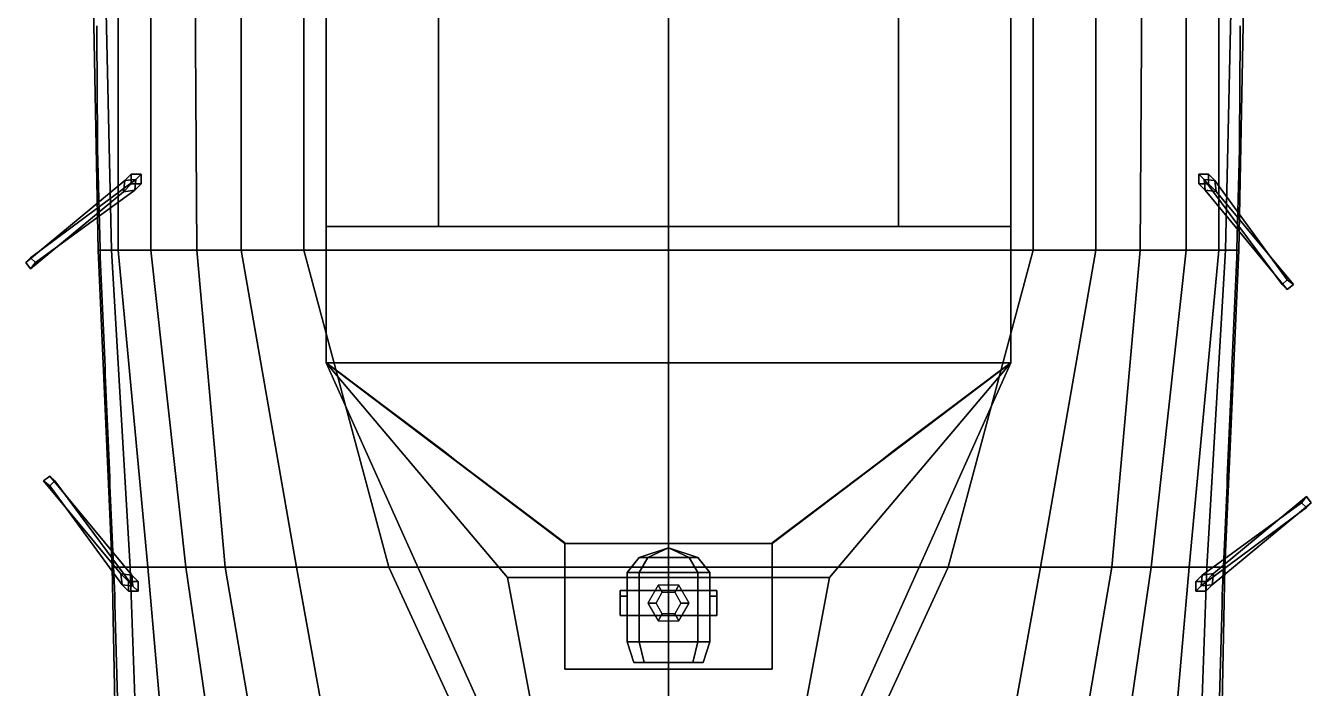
# Model space of a CAD drawing. Extents: x -9.3 to 9.3, y -48 to 46.6.
# Drawn here: x -9.31 to 9.31, y -15.31 to -5.72 of the extents above; entities that cross this region are included whole.
import ezdxf

# ---------------------------------------------------------------- set-up
doc = ezdxf.new("R2010")
doc.units = 0
doc.layers.get('0').update_dxf_attribs({"linetype": 'CONTINUOUS'})
doc.layers.add('RAILINGS', color=6, linetype='CONTINUOUS')
doc.layers.add('SUPERSTRUCTURE', color=3, linetype='CONTINUOUS')

msp = doc.modelspace()

# ---------------------------------------------------------------- linework, layer by layer
for points in [[(0, -31.99, 13.42), (0, -31.94, 13.38), (0, -3.11, 35.16), (0, -3.11, 35.21)], [(0, -3.11, 35.21), (0, -3.11, 35.16), (0, -31.94, 13.38), (0, -31.99, 13.42)], [(0, -3.11, 35.21), (0, -4.378, 34.253), (0, -32.45, 14.18), (0, -32.49, 14.24)], [(0, -32.49, 14.24), (0, -32.45, 14.18), (0, -4.378, 34.253), (0, -3.11, 35.21)], [(-8.35, -4.45, 3.34), (-8.17, -4.45, 0.05), (-8.07, -8.97, 0.05), (-8.26, -8.97, 3.34)], [(8.35, -4.45, 3.34), (-8.35, -4.45, 3.34), (-8.26, -8.97, 3.34), (8.26, -8.97, 3.34)], [(-8.17, -4.45, 0.05), (-7.97, -4.45, -1.85), (-7.97, -8.97, -1.85), (-8.07, -8.97, 0.05)], [(-7.97, -4.45, -1.85), (-7.5, -4.45, -3.41), (-7.5, -8.97, -2.88), (-7.97, -8.97, -1.85)], [(-7.5, -4.45, -3.41), (-6.86, -4.45, -3.97), (-6.83, -8.97, -3.58), (-7.5, -8.97, -2.88)], [(-6.86, -4.45, -3.97), (-6.19, -4.45, -4.29), (-6.19, -8.97, -4.07), (-6.83, -8.97, -3.58)], [(-6.19, -4.45, -4.29), (-5.28, -4.45, -4.44), (-5.28, -8.97, -4.44), (-6.19, -8.97, -4.07)], [(0, -8.97, -4.44), (-5.28, -8.97, -4.44), (-5.28, -4.45, -4.44), (0, -4.45, -4.44)], [(0, -4.45, -4.44), (5.28, -4.45, -4.44), (5.28, -8.97, -4.44), (0, -8.97, -4.44)], [(6.19, -8.97, -4.07), (5.28, -8.97, -4.44), (5.28, -4.45, -4.44), (6.19, -4.45, -4.29)], [(6.83, -8.97, -3.58), (6.19, -8.97, -4.07), (6.19, -4.45, -4.29), (6.86, -4.45, -3.97)], [(7.5, -8.97, -2.88), (6.83, -8.97, -3.58), (6.86, -4.45, -3.97), (7.5, -4.45, -3.41)], [(7.97, -8.97, -1.85), (7.5, -8.97, -2.88), (7.5, -4.45, -3.41), (7.97, -4.45, -1.85)], [(8.07, -8.97, 0.05), (7.97, -8.97, -1.85), (7.97, -4.45, -1.85), (8.17, -4.45, 0.05)], [(8.26, -8.97, 3.34), (8.07, -8.97, 0.05), (8.17, -4.45, 0.05), (8.35, -4.45, 3.34)], [(-7.718, -7.948, 7.48), (-7.873, -7.962, 7.41), (-9.311, -9.151, 8.25), (-9.241, -9.081, 8.32)], [(-7.873, -7.962, 7.41), (-7.895, -8.125, 7.33), (-9.241, -9.241, 8.18), (-9.311, -9.151, 8.25)], [(-7.732, -8.103, 7.41), (-7.718, -7.948, 7.48), (-9.241, -9.081, 8.32), (-9.171, -9.151, 8.25)], [(-7.781, -7.87, 7.14), (-7.781, -8.011, 7.05), (-7.895, -8.125, 7.33), (-7.873, -7.962, 7.41)], [(-7.64, -7.87, 7.22), (-7.781, -7.87, 7.14), (-7.873, -7.962, 7.41), (-7.718, -7.948, 7.48)], [(-7.64, -7.87, 3.21), (-7.781, -7.87, 3.21), (-7.781, -7.87, 7.14), (-7.64, -7.87, 7.22)], [(-7.781, -7.87, 3.21), (-7.781, -8.011, 3.21), (-7.781, -8.011, 7.05), (-7.781, -7.87, 7.14)], [(-7.64, -8.011, 7.14), (-7.64, -7.87, 7.22), (-7.718, -7.948, 7.48), (-7.732, -8.103, 7.41)], [(-7.64, -8.011, 3.21), (-7.64, -7.87, 3.21), (-7.64, -7.87, 7.22), (-7.64, -8.011, 7.14)], [(7.68, -7.869, 3.21), (7.68, -8.01, 3.21), (7.68, -8.01, 7.14), (7.68, -7.869, 7.22)], [(7.821, -7.869, 3.21), (7.68, -7.869, 3.21), (7.68, -7.869, 7.22), (7.821, -7.869, 7.14)], [(7.821, -7.869, 7.14), (7.68, -7.869, 7.22), (7.758, -7.946, 7.48), (7.913, -7.961, 7.41)], [(7.68, -7.869, 7.22), (7.68, -8.01, 7.14), (7.772, -8.102, 7.41), (7.758, -7.946, 7.48)], [(7.913, -7.961, 7.41), (7.758, -7.946, 7.48), (8.891, -9.469, 8.32), (8.961, -9.399, 8.25)], [(7.758, -7.946, 7.48), (7.772, -8.102, 7.41), (8.961, -9.539, 8.25), (8.891, -9.469, 8.32)], [(7.821, -8.01, 3.21), (7.821, -7.869, 3.21), (7.821, -7.869, 7.14), (7.821, -8.01, 7.05)], [(7.821, -8.01, 7.05), (7.821, -7.869, 7.14), (7.913, -7.961, 7.41), (7.935, -8.123, 7.33)], [(7.935, -8.123, 7.33), (7.913, -7.961, 7.41), (8.961, -9.399, 8.25), (9.051, -9.469, 8.18)], [(-7.895, -8.125, 7.33), (-7.732, -8.103, 7.41), (-9.171, -9.151, 8.25), (-9.241, -9.241, 8.18)], [(-7.781, -8.011, 7.05), (-7.64, -8.011, 7.14), (-7.732, -8.103, 7.41), (-7.895, -8.125, 7.33)], [(-7.781, -8.011, 3.21), (-7.64, -8.011, 3.21), (-7.64, -8.011, 7.14), (-7.781, -8.011, 7.05)], [(7.68, -8.01, 3.21), (7.821, -8.01, 3.21), (7.821, -8.01, 7.05), (7.68, -8.01, 7.14)], [(7.68, -8.01, 7.14), (7.821, -8.01, 7.05), (7.935, -8.123, 7.33), (7.772, -8.102, 7.41)], [(7.772, -8.102, 7.41), (7.935, -8.123, 7.33), (9.051, -9.469, 8.18), (8.961, -9.539, 8.25)], [(-9.171, -9.151, 8.25), (-9.241, -9.081, 8.32), (-9.311, -9.151, 8.25), (-9.241, -9.241, 8.18)], [(-8.26, -8.97, 3.34), (-8.07, -8.97, 0.05), (-7.8, -13.56, 0.05), (-8.06, -13.56, 3.21)], [(8.26, -8.97, 3.34), (-8.26, -8.97, 3.34), (-8.06, -13.56, 3.21), (8.06, -13.56, 3.21)], [(-8.07, -8.97, 0.05), (-7.97, -8.97, -1.85), (-7.54, -13.56, -1.85), (-7.8, -13.56, 0.05)], [(-7.97, -8.97, -1.85), (-7.5, -8.97, -2.88), (-6.99, -13.56, -2.88), (-7.54, -13.56, -1.85)], [(-7.5, -8.97, -2.88), (-6.83, -8.97, -3.58), (-6.42, -13.56, -3.41), (-6.99, -13.56, -2.88)], [(-6.83, -8.97, -3.58), (-6.19, -8.97, -4.07), (-5.39, -13.56, -3.97), (-6.42, -13.56, -3.41)], [(-6.19, -8.97, -4.07), (-5.28, -8.97, -4.44), (-4.05, -13.56, -4.44), (-5.39, -13.56, -3.97)], [(0, -13.56, -4.44), (-4.05, -13.56, -4.44), (-5.28, -8.97, -4.44), (0, -8.97, -4.44)], [(0, -8.97, -4.44), (5.28, -8.97, -4.44), (4.05, -13.56, -4.44), (0, -13.56, -4.44)], [(5.39, -13.56, -3.97), (4.05, -13.56, -4.44), (5.28, -8.97, -4.44), (6.19, -8.97, -4.07)], [(6.42, -13.56, -3.41), (5.39, -13.56, -3.97), (6.19, -8.97, -4.07), (6.83, -8.97, -3.58)], [(6.99, -13.56, -2.88), (6.42, -13.56, -3.41), (6.83, -8.97, -3.58), (7.5, -8.97, -2.88)], [(7.54, -13.56, -1.85), (6.99, -13.56, -2.88), (7.5, -8.97, -2.88), (7.97, -8.97, -1.85)], [(7.8, -13.56, 0.05), (7.54, -13.56, -1.85), (7.97, -8.97, -1.85), (8.07, -8.97, 0.05)], [(8.06, -13.56, 3.21), (7.8, -13.56, 0.05), (8.07, -8.97, 0.05), (8.26, -8.97, 3.34)], [(8.961, -9.399, 8.25), (8.891, -9.469, 8.32), (8.961, -9.539, 8.25), (9.051, -9.469, 8.18)], [(-7.772, -13.678, 7.41), (-7.935, -13.657, 7.33), (-9.051, -12.311, 8.18), (-8.961, -12.241, 8.25)], [(-8.961, -12.381, 8.25), (-8.891, -12.311, 8.32), (-8.961, -12.241, 8.25), (-9.051, -12.311, 8.18)], [(-7.758, -13.834, 7.48), (-7.772, -13.678, 7.41), (-8.961, -12.241, 8.25), (-8.891, -12.311, 8.32)], [(-7.935, -13.657, 7.33), (-7.913, -13.819, 7.41), (-8.961, -12.381, 8.25), (-9.051, -12.311, 8.18)], [(-7.913, -13.819, 7.41), (-7.758, -13.834, 7.48), (-8.891, -12.311, 8.32), (-8.961, -12.381, 8.25)], [(7.718, -13.832, 7.48), (7.873, -13.818, 7.41), (9.311, -12.629, 8.25), (9.241, -12.699, 8.32)], [(7.732, -13.677, 7.41), (7.718, -13.832, 7.48), (9.241, -12.699, 8.32), (9.171, -12.629, 8.25)], [(7.895, -13.655, 7.33), (7.732, -13.677, 7.41), (9.171, -12.629, 8.25), (9.241, -12.539, 8.18)], [(7.873, -13.818, 7.41), (7.895, -13.655, 7.33), (9.241, -12.539, 8.18), (9.311, -12.629, 8.25)], [(9.171, -12.629, 8.25), (9.241, -12.699, 8.32), (9.311, -12.629, 8.25), (9.241, -12.539, 8.18)], [(0, -13.28, 10.36), (-0.3, -13.42, 10.06), (-0.424, -13.42, 10.36), (0, -13.28, 10.36)], [(0, -13.28, 10.36), (-0.424, -13.42, 10.36), (-0.3, -13.42, 10.66), (0, -13.28, 10.36)], [(0, -13.28, 10.36), (0, -13.42, 9.936), (-0.3, -13.42, 10.06), (0, -13.28, 10.36)], [(0, -13.28, 10.36), (-0.3, -13.42, 10.66), (0, -13.42, 10.784), (0, -13.28, 10.36)], [(0, -13.28, 10.36), (0.424, -13.42, 10.36), (0.3, -13.42, 10.06), (0, -13.28, 10.36)], [(0, -13.28, 10.36), (0.3, -13.42, 10.06), (0, -13.42, 9.936), (0, -13.28, 10.36)], [(0, -13.28, 10.36), (0, -13.42, 10.784), (0.3, -13.42, 10.66), (0, -13.28, 10.36)], [(0, -13.28, 10.36), (0.3, -13.42, 10.66), (0.424, -13.42, 10.36), (0, -13.28, 10.36)], [(-8.06, -13.56, 3.21), (-7.8, -13.56, 0.05), (-7.64, -18.02, 0.05), (-7.97, -18.02, 3.21)], [(8.06, -13.56, 3.21), (-8.06, -13.56, 3.21), (-7.97, -18.02, 3.21), (7.97, -18.02, 3.21)], [(-7.8, -13.56, 0.05), (-7.54, -13.56, -1.85), (-7.15, -18.02, -1.85), (-7.64, -18.02, 0.05)], [(-7.54, -13.56, -1.85), (-6.99, -13.56, -2.88), (-6.34, -18.02, -2.88), (-7.15, -18.02, -1.85)], [(-6.99, -13.56, -2.88), (-6.42, -13.56, -3.41), (-5.66, -18.02, -3.41), (-6.34, -18.02, -2.88)], [(-6.42, -13.56, -3.41), (-5.39, -13.56, -3.97), (-4.58, -18.02, -3.97), (-5.66, -18.02, -3.41)], [(-5.39, -13.56, -3.97), (-4.05, -13.56, -4.44), (-2, -18.02, -4.44), (-4.58, -18.02, -3.97)], [(0, -18.02, -4.44), (-2, -18.02, -4.44), (-4.05, -13.56, -4.44), (0, -13.56, -4.44)], [(-0.3, -13.42, 10.06), (-0.424, -13.64, 9.936), (-0.6, -13.64, 10.36), (-0.424, -13.42, 10.36)], [(-0.424, -13.42, 10.36), (-0.6, -13.64, 10.36), (-0.424, -13.64, 10.784), (-0.3, -13.42, 10.66)], [(0, -13.42, 9.936), (0, -13.64, 9.76), (-0.424, -13.64, 9.936), (-0.3, -13.42, 10.06)], [(-0.3, -13.42, 10.66), (-0.424, -13.64, 10.784), (0, -13.64, 10.96), (0, -13.42, 10.784)], [(0.3, -13.42, 10.06), (0.424, -13.64, 9.936), (0, -13.64, 9.76), (0, -13.42, 9.936)], [(0, -13.42, 10.784), (0, -13.64, 10.96), (0.424, -13.64, 10.784), (0.3, -13.42, 10.66)], [(0, -13.56, -4.44), (4.05, -13.56, -4.44), (2, -18.02, -4.44), (0, -18.02, -4.44)], [(0.424, -13.42, 10.36), (0.6, -13.64, 10.36), (0.424, -13.64, 9.936), (0.3, -13.42, 10.06)], [(0.3, -13.42, 10.66), (0.424, -13.64, 10.784), (0.6, -13.64, 10.36), (0.424, -13.42, 10.36)], [(4.58, -18.02, -3.97), (2, -18.02, -4.44), (4.05, -13.56, -4.44), (5.39, -13.56, -3.97)], [(5.66, -18.02, -3.41), (4.58, -18.02, -3.97), (5.39, -13.56, -3.97), (6.42, -13.56, -3.41)], [(6.34, -18.02, -2.88), (5.66, -18.02, -3.41), (6.42, -13.56, -3.41), (6.99, -13.56, -2.88)], [(7.15, -18.02, -1.85), (6.34, -18.02, -2.88), (6.99, -13.56, -2.88), (7.54, -13.56, -1.85)], [(7.64, -18.02, 0.05), (7.15, -18.02, -1.85), (7.54, -13.56, -1.85), (7.8, -13.56, 0.05)], [(7.97, -18.02, 3.21), (7.64, -18.02, 0.05), (7.8, -13.56, 0.05), (8.06, -13.56, 3.21)], [(-7.68, -13.77, 7.14), (-7.821, -13.77, 7.05), (-7.935, -13.657, 7.33), (-7.772, -13.678, 7.41)], [(-7.821, -13.77, 7.05), (-7.821, -13.911, 7.14), (-7.913, -13.819, 7.41), (-7.935, -13.657, 7.33)], [(-7.821, -13.77, 3.21), (-7.821, -13.911, 3.21), (-7.821, -13.911, 7.14), (-7.821, -13.77, 7.05)], [(-7.68, -13.77, 3.21), (-7.821, -13.77, 3.21), (-7.821, -13.77, 7.05), (-7.68, -13.77, 7.14)], [(-7.68, -13.911, 7.22), (-7.68, -13.77, 7.14), (-7.772, -13.678, 7.41), (-7.758, -13.834, 7.48)], [(-7.68, -13.911, 3.21), (-7.68, -13.77, 3.21), (-7.68, -13.77, 7.14), (-7.68, -13.911, 7.22)], [(-0.6, -14.64, 10.36), (-0.424, -14.64, 10.784), (-0.424, -13.64, 10.784), (-0.6, -13.64, 10.36)], [(-0.424, -14.64, 9.936), (-0.6, -14.64, 10.36), (-0.6, -13.64, 10.36), (-0.424, -13.64, 9.936)], [(-0.424, -14.64, 10.784), (0, -14.64, 10.96), (0, -13.64, 10.96), (-0.424, -13.64, 10.784)], [(0, -14.64, 9.76), (-0.424, -14.64, 9.936), (-0.424, -13.64, 9.936), (0, -13.64, 9.76)], [(0, -14.64, 10.96), (0.424, -14.64, 10.784), (0.424, -13.64, 10.784), (0, -13.64, 10.96)], [(0.424, -14.64, 9.936), (0, -14.64, 9.76), (0, -13.64, 9.76), (0.424, -13.64, 9.936)], [(0.424, -14.64, 10.784), (0.6, -14.64, 10.36), (0.6, -13.64, 10.36), (0.424, -13.64, 10.784)], [(0.6, -14.64, 10.36), (0.424, -14.64, 9.936), (0.424, -13.64, 9.936), (0.6, -13.64, 10.36)], [(7.781, -13.769, 7.05), (7.64, -13.769, 7.14), (7.732, -13.677, 7.41), (7.895, -13.655, 7.33)], [(7.64, -13.769, 7.14), (7.64, -13.91, 7.22), (7.718, -13.832, 7.48), (7.732, -13.677, 7.41)], [(7.64, -13.769, 3.21), (7.64, -13.91, 3.21), (7.64, -13.91, 7.22), (7.64, -13.769, 7.14)], [(7.781, -13.769, 3.21), (7.64, -13.769, 3.21), (7.64, -13.769, 7.14), (7.781, -13.769, 7.05)], [(7.781, -13.91, 7.14), (7.781, -13.769, 7.05), (7.895, -13.655, 7.33), (7.873, -13.818, 7.41)], [(7.781, -13.91, 3.21), (7.781, -13.769, 3.21), (7.781, -13.769, 7.05), (7.781, -13.91, 7.14)], [(-7.821, -13.911, 7.14), (-7.68, -13.911, 7.22), (-7.758, -13.834, 7.48), (-7.913, -13.819, 7.41)], [(-7.821, -13.911, 3.21), (-7.68, -13.911, 3.21), (-7.68, -13.911, 7.22), (-7.821, -13.911, 7.14)], [(-0.7, -13.98, 10.42), (-0.7, -13.9, 9.42), (-0.7, -14.26, 9.42), (-0.7, -14.26, 10.42)], [(-0.6, -13.98, 10.42), (-0.6, -13.9, 9.52), (-0.7, -13.9, 9.42), (-0.7, -13.98, 10.42)], [(0.7, -13.9, 9.42), (-0.7, -13.9, 9.42), (-0.6, -13.9, 9.52), (0.6, -13.9, 9.52)], [(-0.7, -14.26, 9.42), (-0.7, -13.9, 9.42), (0.7, -13.9, 9.42), (0.7, -14.26, 9.42)], [(-0.6, -14.26, 9.52), (-0.6, -13.9, 9.52), (-0.6, -13.98, 10.42), (-0.6, -14.26, 10.42)], [(0.6, -13.9, 9.52), (-0.6, -13.9, 9.52), (-0.6, -14.26, 9.52), (0.6, -14.26, 9.52)], [(-0.18, -14.08, 9.42), (-0.09, -13.924, 9.42), (-0.15, -13.82, 8.73), (-0.3, -14.08, 8.73)], [(-0.09, -13.924, 9.42), (0.09, -13.924, 9.42), (0.15, -13.82, 8.73), (-0.15, -13.82, 8.73)], [(0.09, -13.924, 9.42), (0.18, -14.08, 9.42), (0.3, -14.08, 8.73), (0.15, -13.82, 8.73)], [(0.7, -13.98, 10.42), (0.7, -13.9, 9.42), (0.6, -13.9, 9.52), (0.6, -13.98, 10.42)], [(0.6, -13.98, 10.42), (0.6, -13.9, 9.52), (0.6, -14.26, 9.52), (0.6, -14.26, 10.42)], [(0.7, -14.26, 9.42), (0.7, -13.9, 9.42), (0.7, -13.98, 10.42), (0.7, -14.26, 10.42)], [(7.64, -13.91, 7.22), (7.781, -13.91, 7.14), (7.873, -13.818, 7.41), (7.718, -13.832, 7.48)], [(7.64, -13.91, 3.21), (7.781, -13.91, 3.21), (7.781, -13.91, 7.14), (7.64, -13.91, 7.22)], [(-0.6, -14.26, 10.42), (-0.6, -13.98, 10.42), (-0.7, -13.98, 10.42), (-0.7, -14.26, 10.42)], [(-0.09, -14.236, 9.42), (-0.18, -14.08, 9.42), (-0.3, -14.08, 8.73), (-0.15, -14.34, 8.73)], [(0.18, -14.08, 9.42), (0.09, -14.236, 9.42), (0.15, -14.34, 8.73), (0.3, -14.08, 8.73)], [(0.7, -14.26, 10.42), (0.7, -13.98, 10.42), (0.6, -13.98, 10.42), (0.6, -14.26, 10.42)], [(-0.7, -14.26, 10.42), (-0.7, -14.26, 9.42), (-0.6, -14.26, 9.52), (-0.6, -14.26, 10.42)], [(0.6, -14.26, 9.52), (-0.6, -14.26, 9.52), (-0.7, -14.26, 9.42), (0.7, -14.26, 9.42)], [(0.09, -14.236, 9.42), (-0.09, -14.236, 9.42), (-0.15, -14.34, 8.73), (0.15, -14.34, 8.73)], [(0.6, -14.26, 10.42), (0.6, -14.26, 9.52), (0.7, -14.26, 9.42), (0.7, -14.26, 10.42)], [(-0.6, -14.64, 10.36), (-0.424, -14.64, 9.936), (-0.354, -14.94, 10.006), (-0.5, -14.94, 10.36)], [(-0.424, -14.64, 10.784), (-0.6, -14.64, 10.36), (-0.5, -14.94, 10.36), (-0.354, -14.94, 10.714)], [(-0.424, -14.64, 9.936), (0, -14.64, 9.76), (0, -14.94, 9.86), (-0.354, -14.94, 10.006)], [(0, -14.64, 10.96), (-0.424, -14.64, 10.784), (-0.354, -14.94, 10.714), (0, -14.94, 10.86)], [(0, -14.64, 9.76), (0.424, -14.64, 9.936), (0.354, -14.94, 10.006), (0, -14.94, 9.86)], [(0.424, -14.64, 10.784), (0, -14.64, 10.96), (0, -14.94, 10.86), (0.354, -14.94, 10.714)], [(0.424, -14.64, 9.936), (0.6, -14.64, 10.36), (0.5, -14.94, 10.36), (0.354, -14.94, 10.006)], [(0.6, -14.64, 10.36), (0.424, -14.64, 10.784), (0.354, -14.94, 10.714), (0.5, -14.94, 10.36)], [(0.5, -14.94, 10.36), (-0.354, -14.94, 10.714), (-0.5, -14.94, 10.36), (0.354, -14.94, 10.006)], [(0.354, -14.94, 10.006), (-0.5, -14.94, 10.36), (-0.354, -14.94, 10.006), (0, -14.94, 9.86)], [(0.354, -14.94, 10.714), (0, -14.94, 10.86), (-0.354, -14.94, 10.714), (0.5, -14.94, 10.36)]]:
    msp.add_3dface(points)
at = {"layer": 'RAILINGS'}
for points in [[(-3.33, -6.76, 9.05), (-3.33, -6.76, 9.17), (-3.33, -4.79, 9.1), (-3.33, -4.79, 8.98)], [(-3.33, -4.79, 8.98), (-3.33, -4.79, 9.1), (-3.33, -6.76, 9.17), (-3.33, -6.76, 9.05)], [(-3.33, -4.79, 8.5), (-3.33, -4.79, 8.62), (-3.33, -6.76, 8.69), (-3.33, -6.76, 8.57)], [(-3.33, -6.76, 8.57), (-3.33, -6.76, 8.69), (-3.33, -4.79, 8.62), (-3.33, -4.79, 8.5)], [(3.33, -6.76, 8.57), (3.33, -6.76, 8.69), (3.33, -4.79, 8.62), (3.33, -4.79, 8.5)], [(3.33, -4.79, 8.5), (3.33, -4.79, 8.62), (3.33, -6.76, 8.69), (3.33, -6.76, 8.57)], [(3.33, -4.79, 8.98), (3.33, -4.79, 9.1), (3.33, -6.76, 9.17), (3.33, -6.76, 9.05)], [(3.33, -6.76, 9.05), (3.33, -6.76, 9.17), (3.33, -4.79, 9.1), (3.33, -4.79, 8.98)], [(-8.28, -5.84, 4.54), (-8.28, -5.72, 4.54), (-8.28, -5.72, 3.34), (-8.28, -5.84, 3.34)], [(-8.28, -5.84, 3.34), (-8.28, -5.72, 3.34), (-8.28, -5.72, 4.54), (-8.28, -5.84, 4.54)], [(8.28, -5.84, 3.34), (8.28, -5.72, 3.34), (8.28, -5.72, 4.54), (8.28, -5.84, 4.54)], [(8.28, -5.84, 4.54), (8.28, -5.72, 4.54), (8.28, -5.72, 3.34), (8.28, -5.84, 3.34)], [(-8.28, -5.84, 4.42), (-8.28, -5.84, 4.54), (-8.27, -7.39, 4.54), (-8.27, -7.39, 4.42)], [(-8.27, -7.39, 4.42), (-8.27, -7.39, 4.54), (-8.28, -5.84, 4.54), (-8.28, -5.84, 4.42)], [(-8.27, -7.39, 3.8), (-8.27, -7.39, 3.92), (-8.28, -5.84, 3.92), (-8.28, -5.84, 3.8)], [(-8.28, -5.84, 3.8), (-8.28, -5.84, 3.92), (-8.27, -7.39, 3.92), (-8.27, -7.39, 3.8)], [(8.28, -5.84, 3.8), (8.28, -5.84, 3.92), (8.27, -7.39, 3.92), (8.27, -7.39, 3.8)], [(8.27, -7.39, 3.8), (8.27, -7.39, 3.92), (8.28, -5.84, 3.92), (8.28, -5.84, 3.8)], [(8.27, -7.39, 4.42), (8.27, -7.39, 4.54), (8.28, -5.84, 4.54), (8.28, -5.84, 4.42)], [(8.28, -5.84, 4.42), (8.28, -5.84, 4.54), (8.27, -7.39, 4.54), (8.27, -7.39, 4.42)], [(-3.33, -6.88, 9.17), (-3.33, -6.76, 9.17), (-3.33, -6.76, 8.02), (-3.33, -6.88, 8.01)], [(-3.33, -6.88, 8.01), (-3.33, -6.76, 8.02), (-3.33, -6.76, 9.17), (-3.33, -6.88, 9.17)], [(-3.33, -8.51, 8.96), (-3.33, -8.51, 9.08), (-3.33, -6.88, 9.17), (-3.33, -6.88, 9.05)], [(-3.33, -6.88, 9.05), (-3.33, -6.88, 9.17), (-3.33, -8.51, 9.08), (-3.33, -8.51, 8.96)], [(-3.33, -6.88, 8.57), (-3.33, -6.88, 8.69), (-3.33, -8.51, 8.6), (-3.33, -8.51, 8.48)], [(-3.33, -8.51, 8.48), (-3.33, -8.51, 8.6), (-3.33, -6.88, 8.69), (-3.33, -6.88, 8.57)], [(3.33, -6.88, 8.01), (3.33, -6.76, 8.02), (3.33, -6.76, 9.17), (3.33, -6.88, 9.17)], [(3.33, -6.88, 9.17), (3.33, -6.76, 9.17), (3.33, -6.76, 8.02), (3.33, -6.88, 8.01)], [(3.33, -8.51, 8.48), (3.33, -8.51, 8.6), (3.33, -6.88, 8.69), (3.33, -6.88, 8.57)], [(3.33, -6.88, 8.57), (3.33, -6.88, 8.69), (3.33, -8.51, 8.6), (3.33, -8.51, 8.48)], [(3.33, -6.88, 9.05), (3.33, -6.88, 9.17), (3.33, -8.51, 9.08), (3.33, -8.51, 8.96)], [(3.33, -8.51, 8.96), (3.33, -8.51, 9.08), (3.33, -6.88, 9.17), (3.33, -6.88, 9.05)], [(-8.27, -7.51, 3.34), (-8.27, -7.39, 3.34), (-8.27, -7.39, 4.54), (-8.27, -7.51, 4.54)], [(-8.27, -7.51, 4.54), (-8.27, -7.39, 4.54), (-8.27, -7.39, 3.34), (-8.27, -7.51, 3.34)], [(8.27, -7.51, 4.54), (8.27, -7.39, 4.54), (8.27, -7.39, 3.34), (8.27, -7.51, 3.34)], [(8.27, -7.51, 3.34), (8.27, -7.39, 3.34), (8.27, -7.39, 4.54), (8.27, -7.51, 4.54)], [(-8.23, -8.95, 4.3), (-8.23, -8.95, 4.42), (-8.27, -7.51, 4.54), (-8.27, -7.51, 4.42)], [(-8.27, -7.51, 4.42), (-8.27, -7.51, 4.54), (-8.23, -8.95, 4.42), (-8.23, -8.95, 4.3)], [(-8.23, -8.95, 3.68), (-8.23, -8.95, 3.8), (-8.27, -7.51, 3.92), (-8.27, -7.51, 3.8)], [(-8.27, -7.51, 3.8), (-8.27, -7.51, 3.92), (-8.23, -8.95, 3.8), (-8.23, -8.95, 3.68)], [(8.27, -7.51, 3.8), (8.27, -7.51, 3.92), (8.23, -8.95, 3.8), (8.23, -8.95, 3.68)], [(8.23, -8.95, 3.68), (8.23, -8.95, 3.8), (8.27, -7.51, 3.92), (8.27, -7.51, 3.8)], [(8.27, -7.51, 4.42), (8.27, -7.51, 4.54), (8.23, -8.95, 4.42), (8.23, -8.95, 4.3)], [(8.23, -8.95, 4.3), (8.23, -8.95, 4.42), (8.27, -7.51, 4.54), (8.27, -7.51, 4.42)], [(-3.33, -8.63, 9.08), (-3.33, -8.51, 9.08), (-3.33, -8.51, 7.99), (-3.33, -8.63, 7.99)], [(-3.33, -8.63, 7.99), (-3.33, -8.51, 7.99), (-3.33, -8.51, 9.08), (-3.33, -8.63, 9.08)], [(3.33, -8.63, 7.99), (3.33, -8.51, 7.99), (3.33, -8.51, 9.08), (3.33, -8.63, 9.08)], [(3.33, -8.63, 9.08), (3.33, -8.51, 9.08), (3.33, -8.51, 7.99), (3.33, -8.63, 7.99)], [(-4.96, -8.75, 7.97), (-4.96, -8.63, 7.98), (-4.96, -8.63, 9.08), (-4.96, -8.75, 9.08)], [(-4.96, -8.75, 9.08), (-4.96, -8.63, 9.08), (-4.96, -8.63, 7.98), (-4.96, -8.75, 7.97)], [(-3.33, -8.63, 8.96), (-3.33, -8.63, 9.08), (-4.96, -8.63, 9.08), (-4.96, -8.63, 8.96)], [(-4.96, -8.63, 8.96), (-4.96, -8.63, 9.08), (-3.33, -8.63, 9.08), (-3.33, -8.63, 8.96)], [(-4.96, -8.75, 8.96), (-4.96, -8.75, 9.08), (-4.96, -10.48, 9.08), (-4.96, -10.48, 8.96)], [(-4.96, -10.48, 8.96), (-4.96, -10.48, 9.08), (-4.96, -8.75, 9.08), (-4.96, -8.75, 8.96)], [(-4.96, -10.48, 8.48), (-4.96, -10.48, 8.6), (-4.96, -8.75, 8.6), (-4.96, -8.75, 8.48)], [(-4.96, -8.75, 8.48), (-4.96, -8.75, 8.6), (-4.96, -10.48, 8.6), (-4.96, -10.48, 8.48)], [(4.96, -8.63, 8.96), (4.96, -8.63, 9.08), (3.33, -8.63, 9.08), (3.33, -8.63, 8.96)], [(3.33, -8.63, 8.96), (3.33, -8.63, 9.08), (4.96, -8.63, 9.08), (4.96, -8.63, 8.96)], [(4.96, -8.75, 9.08), (4.96, -8.63, 9.08), (4.96, -8.63, 7.98), (4.96, -8.75, 7.97)], [(4.96, -8.75, 7.97), (4.96, -8.63, 7.98), (4.96, -8.63, 9.08), (4.96, -8.75, 9.08)], [(4.96, -8.75, 8.48), (4.96, -8.75, 8.6), (4.96, -10.48, 8.6), (4.96, -10.48, 8.48)], [(4.96, -10.48, 8.48), (4.96, -10.48, 8.6), (4.96, -8.75, 8.6), (4.96, -8.75, 8.48)], [(4.96, -10.48, 8.96), (4.96, -10.48, 9.08), (4.96, -8.75, 9.08), (4.96, -8.75, 8.96)], [(4.96, -8.75, 8.96), (4.96, -8.75, 9.08), (4.96, -10.48, 9.08), (4.96, -10.48, 8.96)], [(-8.23, -9.07, 4.42), (-8.23, -8.95, 4.42), (-8.23, -8.95, 3.34), (-8.23, -9.07, 3.33)], [(-8.23, -9.07, 3.33), (-8.23, -8.95, 3.34), (-8.23, -8.95, 4.42), (-8.23, -9.07, 4.42)], [(-8.23, -9.07, 4.3), (-8.23, -9.07, 4.42), (-8.16, -10.66, 4.42), (-8.16, -10.66, 4.3)], [(-8.16, -10.66, 4.3), (-8.16, -10.66, 4.42), (-8.23, -9.07, 4.42), (-8.23, -9.07, 4.3)], [(-8.16, -10.66, 3.68), (-8.16, -10.66, 3.8), (-8.23, -9.07, 3.8), (-8.23, -9.07, 3.68)], [(-8.23, -9.07, 3.68), (-8.23, -9.07, 3.8), (-8.16, -10.66, 3.8), (-8.16, -10.66, 3.68)], [(8.23, -9.07, 3.68), (8.23, -9.07, 3.8), (8.16, -10.66, 3.8), (8.16, -10.66, 3.68)], [(8.16, -10.66, 3.68), (8.16, -10.66, 3.8), (8.23, -9.07, 3.8), (8.23, -9.07, 3.68)], [(8.16, -10.66, 4.3), (8.16, -10.66, 4.42), (8.23, -9.07, 4.42), (8.23, -9.07, 4.3)], [(8.23, -9.07, 4.3), (8.23, -9.07, 4.42), (8.16, -10.66, 4.42), (8.16, -10.66, 4.3)], [(8.23, -9.07, 3.33), (8.23, -8.95, 3.34), (8.23, -8.95, 4.42), (8.23, -9.07, 4.42)], [(8.23, -9.07, 4.42), (8.23, -8.95, 4.42), (8.23, -8.95, 3.34), (8.23, -9.07, 3.33)], [(-4.96, -10.6, 7.97), (-4.96, -10.48, 7.98), (-4.96, -10.48, 9.08), (-4.96, -10.6, 9.08)], [(-4.96, -10.6, 9.08), (-4.96, -10.48, 9.08), (-4.96, -10.48, 7.98), (-4.96, -10.6, 7.97)], [(-4.96, -10.6, 8.96), (-4.96, -10.6, 9.08), (-4.74, -10.76, 9), (-4.74, -10.76, 8.88)], [(-4.74, -10.76, 8.88), (-4.74, -10.76, 9), (-4.96, -10.6, 9.08), (-4.96, -10.6, 8.96)], [(4.74, -10.76, 8.88), (4.74, -10.76, 9), (4.96, -10.6, 9.08), (4.96, -10.6, 8.96)], [(4.96, -10.6, 8.96), (4.96, -10.6, 9.08), (4.74, -10.76, 9), (4.74, -10.76, 8.88)], [(4.96, -10.6, 9.08), (4.96, -10.48, 9.08), (4.96, -10.48, 7.98), (4.96, -10.6, 7.97)], [(4.96, -10.6, 7.97), (4.96, -10.48, 7.98), (4.96, -10.48, 9.08), (4.96, -10.6, 9.08)], [(-8.16, -10.78, 3.28), (-8.16, -10.66, 3.29), (-8.16, -10.66, 4.42), (-8.16, -10.78, 4.42)], [(-8.16, -10.78, 4.42), (-8.16, -10.66, 4.42), (-8.16, -10.66, 3.29), (-8.16, -10.78, 3.28)], [(-8.09, -12.26, 4.3), (-8.09, -12.26, 4.42), (-8.16, -10.78, 4.42), (-8.16, -10.78, 4.3)], [(-8.16, -10.78, 4.3), (-8.16, -10.78, 4.42), (-8.09, -12.26, 4.42), (-8.09, -12.26, 4.3)], [(-8.16, -10.78, 3.68), (-8.16, -10.78, 3.8), (-8.09, -12.26, 3.8), (-8.09, -12.26, 3.68)], [(-8.09, -12.26, 3.68), (-8.09, -12.26, 3.8), (-8.16, -10.78, 3.8), (-8.16, -10.78, 3.68)], [(-4.58, -10.88, 9), (-4.74, -10.76, 9), (-4.74, -10.76, 7.86), (-4.58, -10.88, 7.86)], [(-4.58, -10.88, 7.86), (-4.74, -10.76, 7.86), (-4.74, -10.76, 9), (-4.58, -10.88, 9)], [(4.58, -10.88, 7.86), (4.74, -10.76, 7.86), (4.74, -10.76, 9), (4.58, -10.88, 9)], [(4.58, -10.88, 9), (4.74, -10.76, 9), (4.74, -10.76, 7.86), (4.58, -10.88, 7.86)], [(8.16, -10.78, 4.3), (8.16, -10.78, 4.42), (8.09, -12.26, 4.42), (8.09, -12.26, 4.3)], [(8.09, -12.26, 4.3), (8.09, -12.26, 4.42), (8.16, -10.78, 4.42), (8.16, -10.78, 4.3)], [(8.09, -12.26, 3.68), (8.09, -12.26, 3.8), (8.16, -10.78, 3.8), (8.16, -10.78, 3.68)], [(8.16, -10.78, 3.68), (8.16, -10.78, 3.8), (8.09, -12.26, 3.8), (8.09, -12.26, 3.68)], [(8.16, -10.78, 4.42), (8.16, -10.66, 4.42), (8.16, -10.66, 3.29), (8.16, -10.78, 3.28)], [(8.16, -10.78, 3.28), (8.16, -10.66, 3.29), (8.16, -10.66, 4.42), (8.16, -10.78, 4.42)], [(-3.24, -11.89, 8.88), (-3.24, -11.89, 9), (-4.58, -10.88, 9), (-4.58, -10.88, 8.88)], [(-4.58, -10.88, 8.88), (-4.58, -10.88, 9), (-3.24, -11.89, 9), (-3.24, -11.89, 8.88)], [(-4.58, -10.88, 8.4), (-4.58, -10.88, 8.52), (-3.24, -11.89, 8.52), (-3.24, -11.89, 8.4)], [(-3.24, -11.89, 8.4), (-3.24, -11.89, 8.52), (-4.58, -10.88, 8.52), (-4.58, -10.88, 8.4)], [(3.24, -11.89, 8.4), (3.24, -11.89, 8.52), (4.58, -10.88, 8.52), (4.58, -10.88, 8.4)], [(4.58, -10.88, 8.4), (4.58, -10.88, 8.52), (3.24, -11.89, 8.52), (3.24, -11.89, 8.4)], [(4.58, -10.88, 8.88), (4.58, -10.88, 9), (3.24, -11.89, 9), (3.24, -11.89, 8.88)], [(3.24, -11.89, 8.88), (3.24, -11.89, 9), (4.58, -10.88, 9), (4.58, -10.88, 8.88)], [(-3.09, -12.01, 7.86), (-3.24, -11.89, 7.86), (-3.24, -11.89, 9), (-3.09, -12.01, 9)], [(-3.09, -12.01, 9), (-3.24, -11.89, 9), (-3.24, -11.89, 7.86), (-3.09, -12.01, 7.86)], [(3.09, -12.01, 9), (3.24, -11.89, 9), (3.24, -11.89, 7.86), (3.09, -12.01, 7.86)], [(3.09, -12.01, 7.86), (3.24, -11.89, 7.86), (3.24, -11.89, 9), (3.09, -12.01, 9)], [(-3.09, -12.01, 8.88), (-3.09, -12.01, 9), (-1.5, -13.21, 9), (-1.5, -13.21, 8.88)], [(-1.5, -13.21, 8.88), (-1.5, -13.21, 9), (-3.09, -12.01, 9), (-3.09, -12.01, 8.88)], [(-1.5, -13.21, 8.4), (-1.5, -13.21, 8.52), (-3.09, -12.01, 8.52), (-3.09, -12.01, 8.4)], [(-3.09, -12.01, 8.4), (-3.09, -12.01, 8.52), (-1.5, -13.21, 8.52), (-1.5, -13.21, 8.4)], [(3.09, -12.01, 8.4), (3.09, -12.01, 8.52), (1.5, -13.21, 8.52), (1.5, -13.21, 8.4)], [(1.5, -13.21, 8.4), (1.5, -13.21, 8.52), (3.09, -12.01, 8.52), (3.09, -12.01, 8.4)], [(1.5, -13.21, 8.88), (1.5, -13.21, 9), (3.09, -12.01, 9), (3.09, -12.01, 8.88)], [(3.09, -12.01, 8.88), (3.09, -12.01, 9), (1.5, -13.21, 9), (1.5, -13.21, 8.88)], [(-8.09, -12.38, 4.42), (-8.09, -12.26, 4.42), (-8.09, -12.26, 3.24), (-8.09, -12.38, 3.24)], [(-8.09, -12.38, 3.24), (-8.09, -12.26, 3.24), (-8.09, -12.26, 4.42), (-8.09, -12.38, 4.42)], [(8.09, -12.38, 3.24), (8.09, -12.26, 3.24), (8.09, -12.26, 4.42), (8.09, -12.38, 4.42)], [(8.09, -12.38, 4.42), (8.09, -12.26, 4.42), (8.09, -12.26, 3.24), (8.09, -12.38, 3.24)], [(-8.09, -12.38, 4.3), (-8.09, -12.38, 4.42), (-8.02, -13.97, 4.42), (-8.02, -13.97, 4.3)], [(-8.02, -13.97, 4.3), (-8.02, -13.97, 4.42), (-8.09, -12.38, 4.42), (-8.09, -12.38, 4.3)], [(-8.02, -13.97, 3.68), (-8.02, -13.97, 3.8), (-8.09, -12.38, 3.8), (-8.09, -12.38, 3.68)], [(-8.09, -12.38, 3.68), (-8.09, -12.38, 3.8), (-8.02, -13.97, 3.8), (-8.02, -13.97, 3.68)], [(8.09, -12.38, 3.68), (8.09, -12.38, 3.8), (8.02, -13.97, 3.8), (8.02, -13.97, 3.68)], [(8.02, -13.97, 3.68), (8.02, -13.97, 3.8), (8.09, -12.38, 3.8), (8.09, -12.38, 3.68)], [(8.02, -13.97, 4.3), (8.02, -13.97, 4.42), (8.09, -12.38, 4.42), (8.09, -12.38, 4.3)], [(8.09, -12.38, 4.3), (8.09, -12.38, 4.42), (8.02, -13.97, 4.42), (8.02, -13.97, 4.3)], [(-1.5, -13.33, 7.86), (-1.5, -13.21, 7.86), (-1.5, -13.21, 9), (-1.5, -13.33, 9)], [(-1.5, -13.33, 9), (-1.5, -13.21, 9), (-1.5, -13.21, 7.86), (-1.5, -13.33, 7.86)], [(1.5, -13.33, 9), (1.5, -13.21, 9), (1.5, -13.21, 7.86), (1.5, -13.33, 7.86)], [(1.5, -13.33, 7.86), (1.5, -13.21, 7.86), (1.5, -13.21, 9), (1.5, -13.33, 9)], [(-1.5, -13.49, 8.73), (-1.5, -13.37, 8.73), (-1.5, -13.37, 9.87), (-1.5, -13.49, 9.87)], [(-1.5, -13.49, 9.87), (-1.5, -13.37, 9.87), (-1.5, -13.37, 8.73), (-1.5, -13.49, 8.73)], [(1.5, -13.49, 9.87), (1.5, -13.37, 9.87), (1.5, -13.37, 8.73), (1.5, -13.49, 8.73)], [(1.5, -13.49, 8.73), (1.5, -13.37, 8.73), (1.5, -13.37, 9.87), (1.5, -13.49, 9.87)], [(-1.5, -14.92, 9.75), (-1.5, -14.92, 9.87), (-1.5, -13.49, 9.87), (-1.5, -13.49, 9.75)], [(-1.5, -13.49, 9.75), (-1.5, -13.49, 9.87), (-1.5, -14.92, 9.87), (-1.5, -14.92, 9.75)], [(-1.5, -13.49, 9.25), (-1.5, -13.49, 9.37), (-1.5, -14.92, 9.37), (-1.5, -14.92, 9.25)], [(-1.5, -14.92, 9.25), (-1.5, -14.92, 9.37), (-1.5, -13.49, 9.37), (-1.5, -13.49, 9.25)], [(1.5, -14.92, 9.25), (1.5, -14.92, 9.37), (1.5, -13.49, 9.37), (1.5, -13.49, 9.25)], [(1.5, -13.49, 9.25), (1.5, -13.49, 9.37), (1.5, -14.92, 9.37), (1.5, -14.92, 9.25)], [(1.5, -13.49, 9.75), (1.5, -13.49, 9.87), (1.5, -14.92, 9.87), (1.5, -14.92, 9.75)], [(1.5, -14.92, 9.75), (1.5, -14.92, 9.87), (1.5, -13.49, 9.87), (1.5, -13.49, 9.75)], [(-8.02, -14.09, 3.21), (-8.02, -13.97, 3.21), (-8.02, -13.97, 4.42), (-8.02, -14.09, 4.42)], [(-8.02, -14.09, 4.42), (-8.02, -13.97, 4.42), (-8.02, -13.97, 3.21), (-8.02, -14.09, 3.21)], [(-7.97, -15.8, 4.3), (-7.97, -15.8, 4.42), (-8.02, -14.09, 4.42), (-8.02, -14.09, 4.3)], [(-8.02, -14.09, 4.3), (-8.02, -14.09, 4.42), (-7.97, -15.8, 4.42), (-7.97, -15.8, 4.3)], [(-8.02, -14.09, 3.68), (-8.02, -14.09, 3.8), (-7.97, -15.8, 3.8), (-7.97, -15.8, 3.68)], [(-7.97, -15.8, 3.68), (-7.97, -15.8, 3.8), (-8.02, -14.09, 3.8), (-8.02, -14.09, 3.68)], [(7.97, -15.8, 3.68), (7.97, -15.8, 3.8), (8.02, -14.09, 3.8), (8.02, -14.09, 3.68)], [(8.02, -14.09, 3.68), (8.02, -14.09, 3.8), (7.97, -15.8, 3.8), (7.97, -15.8, 3.68)], [(8.02, -14.09, 4.3), (8.02, -14.09, 4.42), (7.97, -15.8, 4.42), (7.97, -15.8, 4.3)], [(7.97, -15.8, 4.3), (7.97, -15.8, 4.42), (8.02, -14.09, 4.42), (8.02, -14.09, 4.3)], [(8.02, -14.09, 4.42), (8.02, -13.97, 4.42), (8.02, -13.97, 3.21), (8.02, -14.09, 3.21)], [(8.02, -14.09, 3.21), (8.02, -13.97, 3.21), (8.02, -13.97, 4.42), (8.02, -14.09, 4.42)], [(-1.5, -15.04, 9.87), (-1.5, -14.92, 9.87), (-1.5, -14.92, 8.73), (-1.5, -15.04, 8.73)], [(-1.5, -15.04, 8.73), (-1.5, -14.92, 8.73), (-1.5, -14.92, 9.87), (-1.5, -15.04, 9.87)], [(-1.5, -15.04, 9.75), (-1.5, -15.04, 9.87), (1.5, -15.04, 9.87), (1.5, -15.04, 9.75)], [(1.5, -15.04, 9.75), (1.5, -15.04, 9.87), (-1.5, -15.04, 9.87), (-1.5, -15.04, 9.75)], [(1.5, -15.04, 9.25), (1.5, -15.04, 9.37), (-1.5, -15.04, 9.37), (-1.5, -15.04, 9.25)], [(-1.5, -15.04, 9.25), (-1.5, -15.04, 9.37), (1.5, -15.04, 9.37), (1.5, -15.04, 9.25)], [(1.5, -15.04, 8.73), (1.5, -14.92, 8.73), (1.5, -14.92, 9.87), (1.5, -15.04, 9.87)], [(1.5, -15.04, 9.87), (1.5, -14.92, 9.87), (1.5, -14.92, 8.73), (1.5, -15.04, 8.73)]]:
    msp.add_3dface(points, dxfattribs=at)
at = {"layer": 'SUPERSTRUCTURE'}
for points in [[(3.33, -8.63, 7.99), (3.33, 3.41, 8.19), (-3.33, 3.41, 8.19), (-3.33, -8.63, 7.99)], [(-3.33, 3.41, 8.19), (-3.33, -2.98, 5.74), (-3.33, -8.63, 5.74), (-3.33, -8.63, 7.99)], [(3.33, -8.63, 5.74), (3.33, -2.98, 5.74), (3.33, 3.41, 8.19), (3.33, -8.63, 7.99)], [(-3.33, -8.63, 5.74), (-3.33, -2.98, 5.74), (-4.96, -2.98, 5.74), (-4.96, -8.63, 5.74)], [(-4.96, -2.98, 5.74), (-4.96, -2.98, 3.36), (-4.96, -8.63, 3.29), (-4.96, -8.63, 5.74)], [(4.96, -8.63, 5.74), (4.96, -2.98, 5.74), (3.33, -2.98, 5.74), (3.33, -8.63, 5.74)], [(4.96, -8.63, 3.29), (4.96, -2.98, 3.36), (4.96, -2.98, 5.74), (4.96, -8.63, 5.74)], [(4.96, -10.6, 7.86), (4.96, -8.63, 7.99), (-4.96, -8.63, 7.99), (-4.96, -10.6, 7.86)], [(-4.96, -8.63, 7.99), (-4.96, -8.63, 3.34), (-4.96, -10.6, 3.29), (-4.96, -10.6, 7.86)], [(-3.33, -8.63, 7.99), (-3.33, -8.63, 5.74), (-4.96, -8.63, 5.74), (-4.96, -8.63, 7.99)], [(4.96, -8.63, 7.99), (4.96, -8.63, 5.74), (3.33, -8.63, 5.74), (3.33, -8.63, 7.99)], [(4.96, -10.6, 3.29), (4.96, -8.63, 3.34), (4.96, -8.63, 7.99), (4.96, -10.6, 7.86)], [(-4.96, -10.6, 3.21), (-1.45, -18.42, 3.21), (-1.45, -18.42, 5.61), (-4.96, -10.6, 5.61)], [(-4.96, -10.6, 7.86), (-4.96, -10.6, 5.61), (-2.33, -13.71, 5.61), (-2.33, -13.71, 7.86)], [(1.5, -13.22, 7.86), (4.96, -10.6, 7.86), (-4.96, -10.6, 7.86), (-1.5, -13.22, 7.86)], [(4.96, -10.6, 7.86), (4.96, -10.6, 5.61), (-4.96, -10.6, 5.61), (-4.96, -10.6, 7.86)], [(-2.33, -13.71, 5.61), (-4.96, -10.6, 5.61), (-1.45, -18.42, 5.61), (-2.33, -13.71, 5.61)], [(-1.5, -13.71, 7.86), (-1.5, -13.22, 7.86), (-4.96, -10.6, 7.86), (-2.33, -13.71, 7.86)], [(1.45, -18.42, 5.61), (1.45, -18.42, 3.21), (4.96, -10.6, 3.21), (4.96, -10.6, 5.61)], [(4.96, -10.6, 5.61), (2.33, -13.71, 5.61), (1.45, -18.42, 5.61), (4.96, -10.6, 5.61)], [(2.33, -13.71, 7.86), (4.96, -10.6, 7.86), (1.5, -13.22, 7.86), (1.5, -13.71, 7.86)], [(2.33, -13.71, 5.61), (4.96, -10.6, 5.61), (4.96, -10.6, 7.86), (2.33, -13.71, 7.86)], [(1.5, -15.04, 8.73), (1.5, -13.22, 8.73), (-1.5, -13.22, 8.73), (-1.5, -15.04, 8.73)], [(-1.5, -13.22, 8.73), (-1.5, -13.22, 7.86), (-1.5, -15.04, 8.39), (-1.5, -15.04, 8.73)], [(1.5, -13.22, 8.73), (1.5, -13.22, 7.86), (-1.5, -13.22, 7.86), (-1.5, -13.22, 8.73)], [(-1.5, -13.22, 7.86), (-1.5, -13.71, 7.86), (-1.5, -15.04, 8.39)], [(1.5, -15.04, 8.39), (1.5, -13.22, 7.86), (1.5, -13.22, 8.73), (1.5, -15.04, 8.73)], [(1.5, -13.71, 7.86), (1.5, -13.22, 7.86), (1.5, -13.22, 7.86), (1.5, -15.04, 8.39)], [(-2.33, -13.71, 5.61), (-1.45, -18.42, 5.61), (1.45, -18.42, 5.61), (2.33, -13.71, 5.61)], [(-2.33, -13.71, 7.86), (-2.33, -13.71, 5.61), (2.33, -13.71, 5.61), (2.33, -13.71, 7.86)], [(-1.5, -15.04, 8.39), (-1.5, -13.71, 7.86), (1.5, -13.71, 7.86), (1.5, -15.04, 8.39)], [(-1.5, -15.04, 8.73), (-1.5, -15.04, 8.39), (1.5, -15.04, 8.39), (1.5, -15.04, 8.73)]]:
    msp.add_3dface(points, dxfattribs=at)

doc.saveas('drawing.dxf')
